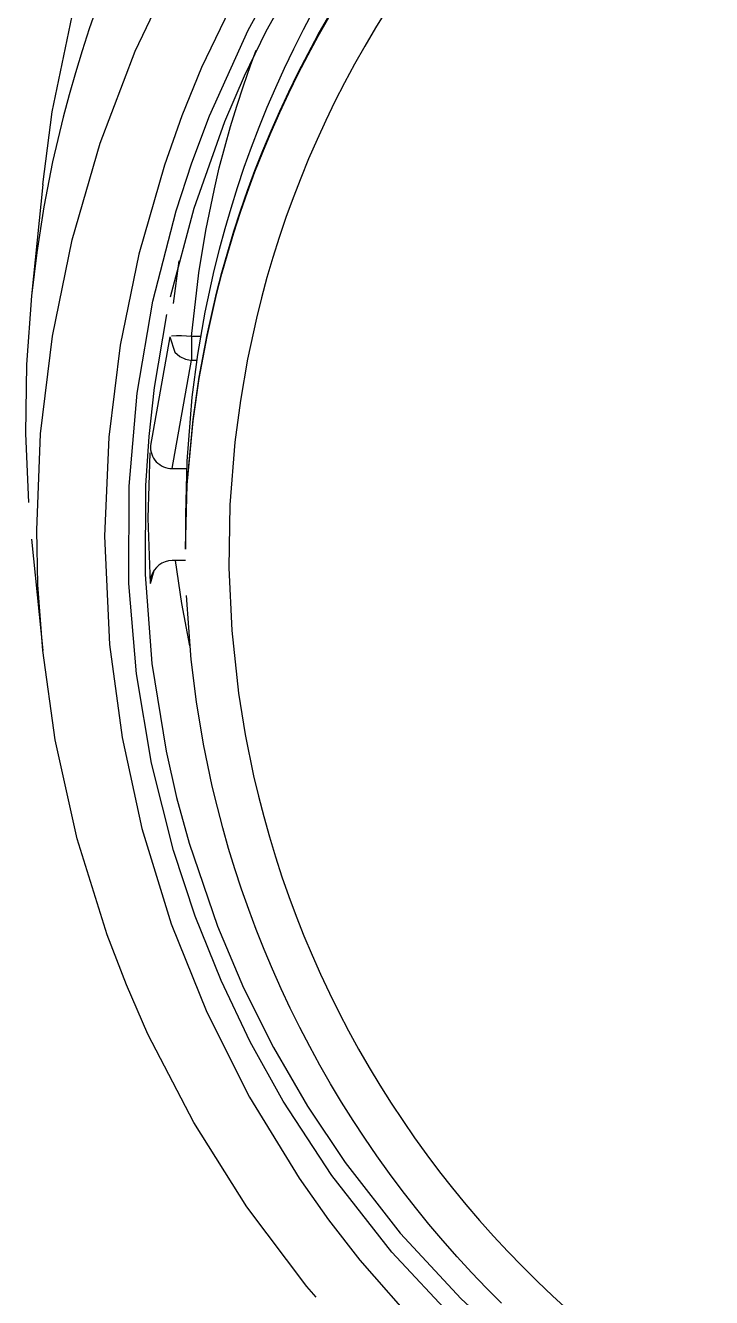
# Model space of a CAD drawing. Header units: millimetres. Extents: x 441156 to 441876, y 4514765 to 4515211.
# Drawn here: x 441489.4888 to 441489.5519, y 4514937.1709 to 4514937.288 of the extents above; entities that cross this region are included whole.
import ezdxf

# ---------------------------------------------------------------- set-up
doc = ezdxf.new("R2010")
doc.units = ezdxf.units.MM
doc.layers.add('Terminale_sfiato', color=7, linetype='Continuous')

msp = doc.modelspace()

# ---------------------------------------------------------------- linework, layer by layer
at = {"layer": 'Terminale_sfiato', "color": 254, "linetype": 'Continuous'}
for p, q in [((441489.4903711007, 4514937.273367228), (441489.4893391078, 4514937.263112056)), ((441489.502083278, 4514937.259356882), (441489.5002884796, 4514937.249333121)), ((441489.5048911349, 4514937.259366703), (441489.5040763953, 4514937.259366703)), ((441489.5040763953, 4514937.259366703), (441489.5040763953, 4514937.257203348)), ((441489.5022842138, 4514937.24721571), (441489.5040763953, 4514937.257203348)), ((441489.5040763953, 4514937.257203348), (441489.5045463446, 4514937.257203348)), ((441489.5022842138, 4514937.24721571), (441489.5035927126, 4514937.24721571)), ((441489.5035003175, 4514937.242977383), (441489.5035003175, 4514937.239926931)), ((441489.4893391078, 4514937.240709637), (441489.490371158, 4514937.230453895)), ((441489.5035003175, 4514937.239883354), (441489.5035003175, 4514937.239796198)), ((441489.503506063, 4514937.238739056), (441489.5022842138, 4514937.238739056)), ((441489.5002884796, 4514937.236621644), (441489.5006170091, 4514937.237844386))]:
    msp.add_line(p, q, dxfattribs=at)
for points in [[(441489.4988738352, 4514937.28565527, 0), (441489.4989957574, 4514937.285937974, 0), (441489.5030485466, 4514937.294380658, 0), (441489.5077821738, 4514937.302457918, 0), (441489.5105940656, 4514937.306626489, 0), (441489.5135868588, 4514937.310665712, 0), (441489.5196202574, 4514937.317813769, 0), (441489.526220132, 4514937.324437662, 0), (441489.5333433963, 4514937.330491936, 0), (441489.5373611333, 4514937.333487653, 0), (441489.5415084864, 4514937.33630131, 0)], [(441489.4903711272, 4514937.273367492, 0), (441489.4912508664, 4514937.280051951, 0), (441489.4930681781, 4514937.288899951, 0), (441489.495652171, 4514937.297699247, 0), (441489.4989819847, 4514937.306290347, 0), (441489.5030485466, 4514937.314613407, 0), (441489.5077821738, 4514937.322523412, 0), (441489.5105911347, 4514937.326592403, 0), (441489.5135868588, 4514937.330536874, 0), (441489.5148491336, 4514937.332093461, 0)], [(441489.5519366439, 4514937.330328697, 0), (441489.5447101396, 4514937.325840713, 0), (441489.5378821874, 4514937.320768319, 0), (441489.5314970308, 4514937.315147541, 0), (441489.528273533, 4514937.311924663, 0), (441489.5251891824, 4514937.308555042, 0), (441489.5198508676, 4514937.301924376, 0), (441489.5150746165, 4514937.294873067, 0), (441489.5108940312, 4514937.287448613, 0), (441489.5089093768, 4514937.283333293, 0), (441489.5071055546, 4514937.279124834, 0), (441489.5042749209, 4514937.271160956, 0), (441489.502111052, 4514937.262993027, 0), (441489.5017724455, 4514937.261401352, 0)], [(441489.5281746993, 4514937.168978009, 0), (441489.5225084467, 4514937.175071263, 0), (441489.5169902479, 4514937.182127059, 0), (441489.5125167983, 4514937.188972547, 0), (441489.5094776035, 4514937.194441836, 0), (441489.5067804853, 4514937.200095243, 0), (441489.50440307, 4514937.206005439, 0), (441489.5023997714, 4514937.212062931, 0), (441489.5003766228, 4514937.22008766, 0), (441489.4990040904, 4514937.228324934, 0), (441489.4983103137, 4514937.236635794, 0), (441489.498217593, 4514937.241109152, 0), (441489.498320214, 4514937.245595295, 0), (441489.4990597513, 4514937.254148575, 0), (441489.5005069919, 4514937.262620758, 0), (441489.5026500505, 4514937.270950494, 0), (441489.5040838819, 4514937.275348608, 0), (441489.5057142371, 4514937.279688231, 0), (441489.5092708626, 4514937.287593029, 0), (441489.5134656535, 4514937.295175662, 0)], [(441489.5088555956, 4514937.29219627, 0), (441489.5049824594, 4514937.284128447, 0), (441489.5031819899, 4514937.279683275, 0), (441489.5015746954, 4514937.275154318, 0), (441489.4992186576, 4514937.266965943, 0), (441489.4974993443, 4514937.25856857, 0), (441489.4964484131, 4514937.250097319, 0), (441489.4960651095, 4514937.241000037, 0), (441489.4960741983, 4514937.239599428, 0), (441489.4965284832, 4514937.231018835, 0), (441489.4976749861, 4514937.222462657, 0), (441489.4994973346, 4514937.214074271, 0), (441489.5021855271, 4514937.205309969, 0), (441489.5054637879, 4514937.19716511, 0), (441489.5094024167, 4514937.189336852, 0), (441489.5139748077, 4514937.181875502, 0), (441489.516673878, 4514937.178047011, 0), (441489.5195470362, 4514937.174337171, 0), (441489.5250456651, 4514937.168085067, 0)], [(441489.495346548, 4514937.28968675, 0), (441489.4946511002, 4514937.287688097, 0), (441489.4939935672, 4514937.285676748, 0), (441489.4933741823, 4514937.283653419, 0), (441489.4927931651, 4514937.281618826, 0), (441489.4922507219, 4514937.279573691, 0), (441489.4917470451, 4514937.27751874, 0), (441489.4912823135, 4514937.275454703, 0), (441489.4908566921, 4514937.273382311, 0), (441489.4904703317, 4514937.2713023, 0), (441489.4901233696, 4514937.269215408, 0), (441489.4898159288, 4514937.267122376, 0), (441489.4895481184, 4514937.265023946, 0), (441489.4893391078, 4514937.263112056, 0)], [(441489.5152625344, 4514937.289351769, 0), (441489.5143397106, 4514937.287606779, 0), (441489.5134524617, 4514937.285843574, 0), (441489.5126011497, 4514937.284062873, 0), (441489.5117861222, 4514937.282265401, 0), (441489.5110077118, 4514937.280451896, 0), (441489.5102662361, 4514937.278623095, 0), (441489.509561998, 4514937.276779745, 0), (441489.5088952847, 4514937.274922598, 0), (441489.5082663684, 4514937.273052413, 0), (441489.5076755059, 4514937.271169952, 0), (441489.5071229382, 4514937.269275985, 0), (441489.5066088909, 4514937.267371284, 0), (441489.5061335738, 4514937.265456626, 0), (441489.5056971809, 4514937.263532793, 0), (441489.5052998903, 4514937.261600571, 0), (441489.5049418642, 4514937.259660748, 0), (441489.5046232488, 4514937.257714115, 0), (441489.5043441739, 4514937.255761467, 0), (441489.5041047537, 4514937.253803601, 0), (441489.5039050856, 4514937.251841318, 0), (441489.5037452514, 4514937.249875415, 0), (441489.5036253162, 4514937.247906698, 0), (441489.5035453289, 4514937.245935968, 0), (441489.5035053223, 4514937.243964031, 0), (441489.5035003175, 4514937.242977383, 0)], [(441489.5035003175, 4514937.239926931, 0), (441489.5035203169, 4514937.241899171, 0), (441489.5035803072, 4514937.243870605, 0), (441489.5036802639, 4514937.245840429, 0), (441489.503820146, 4514937.24780784, 0), (441489.5039998966, 4514937.249772035, 0), (441489.5042194423, 4514937.251732211, 0), (441489.5044786935, 4514937.253687568, 0), (441489.5047775443, 4514937.25563731, 0), (441489.5051158728, 4514937.257580638, 0), (441489.5054935408, 4514937.259516762, 0), (441489.5059103943, 4514937.26144489, 0), (441489.5063662631, 4514937.263364235, 0), (441489.5068609611, 4514937.265274014, 0), (441489.5073942865, 4514937.267173448, 0), (441489.5079660215, 4514937.269061761, 0), (441489.5085759328, 4514937.270938182, 0), (441489.5092237715, 4514937.272801947, 0), (441489.5099092731, 4514937.274652293, 0), (441489.5106321578, 4514937.276488465, 0), (441489.5113921306, 4514937.278309716, 0), (441489.5121888813, 4514937.2801153, 0), (441489.5130220848, 4514937.281904481, 0), (441489.5138914009, 4514937.283676529, 0), (441489.5147964748, 4514937.285430721, 0), (441489.5157369372, 4514937.287166339, 0), (441489.5167124041, 4514937.288882677, 0)], [(441489.5035003175, 4514937.239883354, 0), (441489.5035203169, 4514937.241855593, 0), (441489.5035803072, 4514937.243827027, 0), (441489.5036802639, 4514937.245796852, 0), (441489.503820146, 4514937.247764262, 0), (441489.5039998966, 4514937.249728457, 0), (441489.5042194423, 4514937.251688633, 0), (441489.5044786935, 4514937.25364399, 0), (441489.5047775443, 4514937.255593731, 0), (441489.5051158728, 4514937.25753706, 0), (441489.5054935408, 4514937.259473184, 0), (441489.5059103943, 4514937.261401311, 0), (441489.5063662631, 4514937.263320656, 0), (441489.5068609611, 4514937.265230436, 0), (441489.5073942865, 4514937.26712987, 0), (441489.5079660215, 4514937.269018183, 0), (441489.5085759328, 4514937.270894605, 0), (441489.5092237715, 4514937.272758368, 0), (441489.5099092731, 4514937.274608715, 0), (441489.5106321578, 4514937.276444888, 0), (441489.5113921306, 4514937.278266138, 0), (441489.5121888813, 4514937.280071722, 0), (441489.5130220848, 4514937.281860903, 0), (441489.5138914009, 4514937.283632951, 0), (441489.5147964748, 4514937.285387143, 0), (441489.5157369372, 4514937.287122762, 0), (441489.5167124041, 4514937.2888391, 0)], [(441489.5035003175, 4514937.239796198, 0), (441489.5035203169, 4514937.241768437, 0), (441489.5035803072, 4514937.243739871, 0), (441489.5036802639, 4514937.245709696, 0), (441489.503820146, 4514937.247677106, 0), (441489.5039998966, 4514937.249641301, 0), (441489.5042194423, 4514937.251601477, 0), (441489.5044786935, 4514937.253556835, 0), (441489.5047775443, 4514937.255506576, 0), (441489.5051158728, 4514937.257449904, 0), (441489.5054935408, 4514937.259386028, 0), (441489.5059103943, 4514937.261314156, 0), (441489.5063662631, 4514937.263233501, 0), (441489.5068609611, 4514937.26514328, 0), (441489.5073942865, 4514937.267042714, 0), (441489.5079660215, 4514937.268931028, 0), (441489.5085759328, 4514937.270807449, 0), (441489.5092237715, 4514937.272671212, 0), (441489.5099092731, 4514937.274521559, 0), (441489.5106321578, 4514937.276357732, 0), (441489.5113921306, 4514937.278178982, 0), (441489.5121888813, 4514937.279984566, 0), (441489.5130220848, 4514937.281773748, 0), (441489.5138914009, 4514937.283545796, 0), (441489.5147964748, 4514937.285299987, 0), (441489.5157369372, 4514937.287035606, 0), (441489.5167124041, 4514937.288751944, 0)], [(441489.5220099012, 4514937.289429094, 0), (441489.520991904, 4514937.287785046, 0), (441489.5200081648, 4514937.28612043, 0), (441489.5190591022, 4514937.284435953, 0), (441489.51814512, 4514937.282732333, 0), (441489.5172666072, 4514937.281010294, 0), (441489.5164239376, 4514937.27927057, 0), (441489.5156174697, 4514937.2775139, 0), (441489.5148475467, 4514937.275741032, 0), (441489.5141144963, 4514937.273952721, 0), (441489.5134186303, 4514937.272149727, 0), (441489.512760245, 4514937.270332817, 0), (441489.5121396203, 4514937.268502764, 0), (441489.5115570204, 4514937.266660349, 0), (441489.5110126933, 4514937.264806354, 0), (441489.5105068705, 4514937.262941568, 0), (441489.5100397673, 4514937.261066785, 0), (441489.5096115825, 4514937.259182803, 0), (441489.5092224982, 4514937.257290423, 0), (441489.50887268, 4514937.25539045, 0), (441489.5085622768, 4514937.253483693, 0), (441489.5082914206, 4514937.251570964, 0), (441489.5080602268, 4514937.249653076, 0), (441489.5078687936, 4514937.247730846, 0), (441489.5077172025, 4514937.24580509, 0), (441489.5076055182, 4514937.24387663, 0), (441489.5075337879, 4514937.241946284, 0), (441489.5075020424, 4514937.240014875, 0), (441489.5075102951, 4514937.238083226, 0), (441489.5075585425, 4514937.236152156, 0), (441489.507646764, 4514937.234222488, 0), (441489.5077749221, 4514937.232295045, 0), (441489.5079429623, 4514937.230370644, 0), (441489.5081508132, 4514937.228450107, 0), (441489.5083983861, 4514937.226534248, 0), (441489.5086855758, 4514937.224623886, 0), (441489.5090122601, 4514937.22271983, 0), (441489.5093783, 4514937.220822892, 0), (441489.5097835397, 4514937.21893388, 0), (441489.5102278068, 4514937.217053597, 0), (441489.5107109122, 4514937.215182843, 0), (441489.5112326504, 4514937.213322414, 0), (441489.5117927993, 4514937.211473102, 0), (441489.5123911207, 4514937.209635693, 0), (441489.5130273598, 4514937.20781097, 0), (441489.5137012459, 4514937.205999709, 0), (441489.5144124925, 4514937.204202681, 0), (441489.5151607966, 4514937.20242065, 0), (441489.51594584, 4514937.200654374, 0), (441489.5167672886, 4514937.198904607, 0), (441489.5176247929, 4514937.197172091, 0), (441489.5185179879, 4514937.195457565, 0), (441489.5194464935, 4514937.193761757, 0), (441489.5204099148, 4514937.192085388, 0), (441489.5214078418, 4514937.190429174, 0), (441489.5224398497, 4514937.188793818, 0), (441489.5235054995, 4514937.187180016, 0), (441489.5246043376, 4514937.185588456, 0), (441489.5257358967, 4514937.184019813, 0), (441489.526899695, 4514937.182474756, 0), (441489.5280952374, 4514937.180953942, 0), (441489.5293220152, 4514937.179458018, 0), (441489.5305795064, 4514937.177987622, 0), (441489.5318671758, 4514937.176543377, 0), (441489.5331844755, 4514937.1751259, 0), (441489.5345308451, 4514937.173735793, 0), (441489.5359057115, 4514937.172373648, 0), (441489.5373084898, 4514937.171040043, 0), (441489.538738583, 4514937.169735548, 0)], [(441489.4903711242, 4514937.230454232, 0), (441489.4902729981, 4514937.231477194, 0), (441489.4899298956, 4514937.23650085, 0), (441489.4898153475, 4514937.241540006, 0), (441489.4901688012, 4514937.250400828, 0), (441489.4912565192, 4514937.259399214, 0), (441489.4930681781, 4514937.268288976, 0), (441489.495652171, 4514937.277189507, 0), (441489.4988738352, 4514937.28565527, 0)], [(441489.5040763953, 4514937.259366703, 0), (441489.5042565711, 4514937.261328285, 0), (441489.5044765406, 4514937.263285834, 0), (441489.5047362138, 4514937.265238551, 0), (441489.5050354843, 4514937.267185636, 0), (441489.5053742298, 4514937.26912629, 0), (441489.5057523116, 4514937.271059723, 0), (441489.5061695749, 4514937.272985141, 0), (441489.5066258491, 4514937.274901756, 0), (441489.5071209474, 4514937.276808785, 0), (441489.5076546672, 4514937.278705447, 0), (441489.5082267902, 4514937.280590966, 0), (441489.5088370821, 4514937.28246457, 0), (441489.5094852933, 4514937.284325493, 0), (441489.5100073908, 4514937.285742132, 0)], [(441489.5029057241, 4514937.266352685, 0), (441489.5026229987, 4514937.264382895, 0), (441489.5023799243, 4514937.262407861, 0), (441489.5021765984, 4514937.260428373, 0), (441489.502083278, 4514937.259356882, 0)], [(441489.4893391078, 4514937.263112056, 0), (441489.4891472107, 4514937.26100539, 0), (441489.4889951813, 4514937.258895497, 0), (441489.4888830736, 4514937.256783125, 0), (441489.4888109274, 4514937.254669025, 0), (441489.4887787682, 4514937.252553945, 0), (441489.4887866075, 4514937.250438638, 0), (441489.4888344424, 4514937.248323853, 0), (441489.488922256, 4514937.246210341, 0), (441489.4890500172, 4514937.244098851, 0), (441489.4892176806, 4514937.241990134, 0), (441489.4893391078, 4514937.240709637, 0)], [(441489.5017724455, 4514937.261401352, 0), (441489.500631667, 4514937.254679592, 0), (441489.5001239733, 4514937.250172773, 0), (441489.4998185008, 4514937.245641362, 0), (441489.4997840938, 4514937.23746507, 0), (441489.5004203712, 4514937.229271247, 0), (441489.5017189918, 4514937.221202509, 0), (441489.5026849951, 4514937.216935386, 0), (441489.5038390505, 4514937.212711674, 0), (441489.5064507392, 4514937.2050758, 0), (441489.5088589815, 4514937.199404001, 0), (441489.5116118309, 4514937.19390013, 0), (441489.5147494501, 4514937.188502541, 0), (441489.5182182688, 4514937.183317158, 0), (441489.5232866428, 4514937.176822376, 0), (441489.5288760888, 4514937.170768596, 0), (441489.534950607, 4514937.165191707, 0), (441489.5419412132, 4514937.159792203, 0), (441489.5468364786, 4514937.156550636, 0), (441489.5519366439, 4514937.153583263, 0)], [(441489.502083278, 4514937.259356882, 0), (441489.5020788593, 4514937.259287603, 0), (441489.5020768743, 4514937.259218208, 0), (441489.5020773254, 4514937.259148781, 0), (441489.502080212, 4514937.259079408, 0), (441489.5020855307, 4514937.259010172, 0), (441489.502093275, 4514937.258941159, 0), (441489.5021034353, 4514937.25887245, 0), (441489.5021159994, 4514937.258804132, 0), (441489.502130952, 4514937.258736287, 0), (441489.5021482748, 4514937.258668998, 0), (441489.5021679467, 4514937.258602347, 0), (441489.5021899437, 4514937.258536414, 0), (441489.5022142392, 4514937.25847128, 0), (441489.5022408033, 4514937.258407026, 0), (441489.5022696038, 4514937.258343727, 0), (441489.5023006056, 4514937.258281464, 0), (441489.502333771, 4514937.258220309, 0), (441489.5023690595, 4514937.25816034, 0), (441489.5024064281, 4514937.258101627, 0), (441489.5024458313, 4514937.258044243, 0), (441489.5024872212, 4514937.257988258, 0), (441489.5025305471, 4514937.257933741, 0), (441489.5025757564, 4514937.257880757, 0), (441489.5026227941, 4514937.25782937, 0), (441489.5026716027, 4514937.257779645, 0), (441489.5027221228, 4514937.257731641, 0), (441489.502774293, 4514937.257685415, 0), (441489.5028280495, 4514937.257641027, 0), (441489.502883327, 4514937.257598529, 0), (441489.502940058, 4514937.257557971, 0), (441489.5029981734, 4514937.257519406, 0), (441489.5030576026, 4514937.257482879, 0), (441489.5031182729, 4514937.257448435, 0), (441489.5031801106, 4514937.257416115, 0), (441489.5032430402, 4514937.25738596, 0), (441489.5033069853, 4514937.257358005, 0), (441489.5033718676, 4514937.257332286, 0), (441489.5034376084, 4514937.257308832, 0), (441489.5035041274, 4514937.257287674, 0), (441489.5035713437, 4514937.257268836, 0), (441489.5036391752, 4514937.257252341, 0), (441489.5037075395, 4514937.25723821, 0), (441489.5037763531, 4514937.257226461, 0), (441489.5038455323, 4514937.257217105, 0), (441489.5039149927, 4514937.257210157, 0), (441489.5039846498, 4514937.257205624, 0), (441489.5040544188, 4514937.257203512, 0), (441489.5040763953, 4514937.257203348, 0)], [(441489.5040763953, 4514937.259366703, 0), (441489.5040068259, 4514937.259372232, 0), (441489.5039373413, 4514937.259377543, 0), (441489.5038680261, 4514937.259382627, 0), (441489.5037989647, 4514937.259387479, 0), (441489.5037302414, 4514937.259392095, 0), (441489.5036619398, 4514937.259396466, 0), (441489.5035941431, 4514937.259400589, 0), (441489.503526934, 4514937.259404459, 0), (441489.5034603944, 4514937.25940807, 0), (441489.5033946052, 4514937.259411418, 0), (441489.5033296467, 4514937.2594145, 0), (441489.503265598, 4514937.25941731, 0), (441489.5032025371, 4514937.259419847, 0), (441489.5031405409, 4514937.259422107, 0), (441489.5030796849, 4514937.259424087, 0), (441489.5030200432, 4514937.259425784, 0), (441489.5029616885, 4514937.259427197, 0), (441489.5029046919, 4514937.259428324, 0), (441489.5028491229, 4514937.259429164, 0), (441489.502795049, 4514937.259429715, 0), (441489.5027425364, 4514937.259429977, 0), (441489.5026916488, 4514937.259429949, 0), (441489.5026424483, 4514937.259429633, 0), (441489.5025949949, 4514937.259429027, 0), (441489.5025493463, 4514937.259428132, 0), (441489.5025055582, 4514937.259426951, 0), (441489.502463684, 4514937.259425484, 0), (441489.5024237745, 4514937.259423733, 0), (441489.5023858785, 4514937.2594217, 0), (441489.5023500422, 4514937.259419387, 0), (441489.5023163091, 4514937.259416798, 0), (441489.5022847205, 4514937.259413936, 0), (441489.5022553147, 4514937.259410804, 0), (441489.5022281276, 4514937.259407406, 0), (441489.5022031924, 4514937.259403745, 0), (441489.5021805394, 4514937.259399828, 0), (441489.5021601961, 4514937.259395656, 0), (441489.5021421876, 4514937.259391238, 0), (441489.5021265355, 4514937.259386578, 0), (441489.5021132589, 4514937.259381681, 0), (441489.5021023742, 4514937.259376553, 0), (441489.5020938946, 4514937.259371201, 0), (441489.5020878303, 4514937.259365631, 0), (441489.5020841887, 4514937.25935985, 0), (441489.502083278, 4514937.259356882, 0)], [(441489.5002884796, 4514937.236621644, 0), (441489.5001817389, 4514937.238625214, 0), (441489.50011496, 4514937.240630499, 0), (441489.5000881694, 4514937.24263671, 0), (441489.5001013775, 4514937.244643056, 0), (441489.5001545792, 4514937.246648745, 0), (441489.5002477535, 4514937.248652985, 0), (441489.5002884796, 4514937.249333121, 0)], [(441489.532603354, 4514937.170367728, 0), (441489.5312094792, 4514937.171768441, 0), (441489.5298442938, 4514937.173196918, 0), (441489.528508355, 4514937.174652579, 0), (441489.5272022081, 4514937.176134828, 0), (441489.5259263861, 4514937.177643062, 0), (441489.5246814099, 4514937.179176663, 0), (441489.5234677875, 4514937.180735006, 0), (441489.5222860143, 4514937.182317454, 0), (441489.5211365727, 4514937.183923364, 0), (441489.5200199318, 4514937.185552077, 0), (441489.5189365473, 4514937.187202931, 0), (441489.5178868614, 4514937.188875251, 0), (441489.5168713026, 4514937.190568354, 0), (441489.5158902854, 4514937.19228155, 0), (441489.5149442102, 4514937.194014139, 0), (441489.5140334631, 4514937.195765413, 0), (441489.5131584158, 4514937.19753466, 0), (441489.5123194255, 4514937.199321155, 0), (441489.5115168347, 4514937.201124171, 0), (441489.5107509709, 4514937.20294297, 0), (441489.5100221467, 4514937.204776812, 0), (441489.5093306596, 4514937.206624947, 0), (441489.5086767917, 4514937.20848662, 0), (441489.5080608101, 4514937.210361073, 0), (441489.5074829661, 4514937.212247539, 0), (441489.5069434955, 4514937.214145251, 0), (441489.5064426185, 4514937.216053431, 0), (441489.5059805396, 4514937.217971302, 0), (441489.5055574474, 4514937.21989808, 0), (441489.5051735145, 4514937.22183298, 0), (441489.5048288978, 4514937.223775213, 0), (441489.5045237376, 4514937.225723984, 0), (441489.5042581588, 4514937.227678498, 0), (441489.5040322697, 4514937.229637959, 0), (441489.5038461624, 4514937.231601565, 0), (441489.5036999129, 4514937.233568517, 0), (441489.503593581, 4514937.23553801, 0), (441489.5035272099, 4514937.237509241, 0), (441489.5035008269, 4514937.239481405, 0), (441489.5035003175, 4514937.239796198, 0)], [(441489.5025558122, 4514937.238739056, 0), (441489.5028282121, 4514937.236767822, 0), (441489.5031401807, 4514937.234802417, 0), (441489.5034915929, 4514937.23284363, 0), (441489.5038823078, 4514937.230892246, 0), (441489.5039520505, 4514937.230563994, 0)], [(441489.5155291462, 4514937.17091328, 0), (441489.5146912747, 4514937.171919733, 0), (441489.5091711252, 4514937.179238089, 0), (441489.5042808981, 4514937.186997805, 0), (441489.5000561626, 4514937.195151317, 0), (441489.4980755657, 4514937.199667316, 0), (441489.4962992762, 4514937.204272714, 0), (441489.4935272905, 4514937.213139596, 0), (441489.4915130033, 4514937.2222294, 0), (441489.4903711242, 4514937.230454232, 0)]]:
    msp.add_polyline3d(points, dxfattribs=at)
for centre, radius, start, end in [((441489.5022777331, 4514937.249214214), 0.001995976009517841, 176.5792424059144, 270.1857971357119), ((441489.5022794982, 4514937.236739288), 0.001998228902229116, 89.86489183615011, 164.7050274003822), ((441489.502270059, 4514937.236747021), 0.001985534812066758, 164.8484137512638, 183.6203289397963)]:
    msp.add_arc(centre, radius, start, end, dxfattribs=at)

doc.saveas('drawing.dxf')
